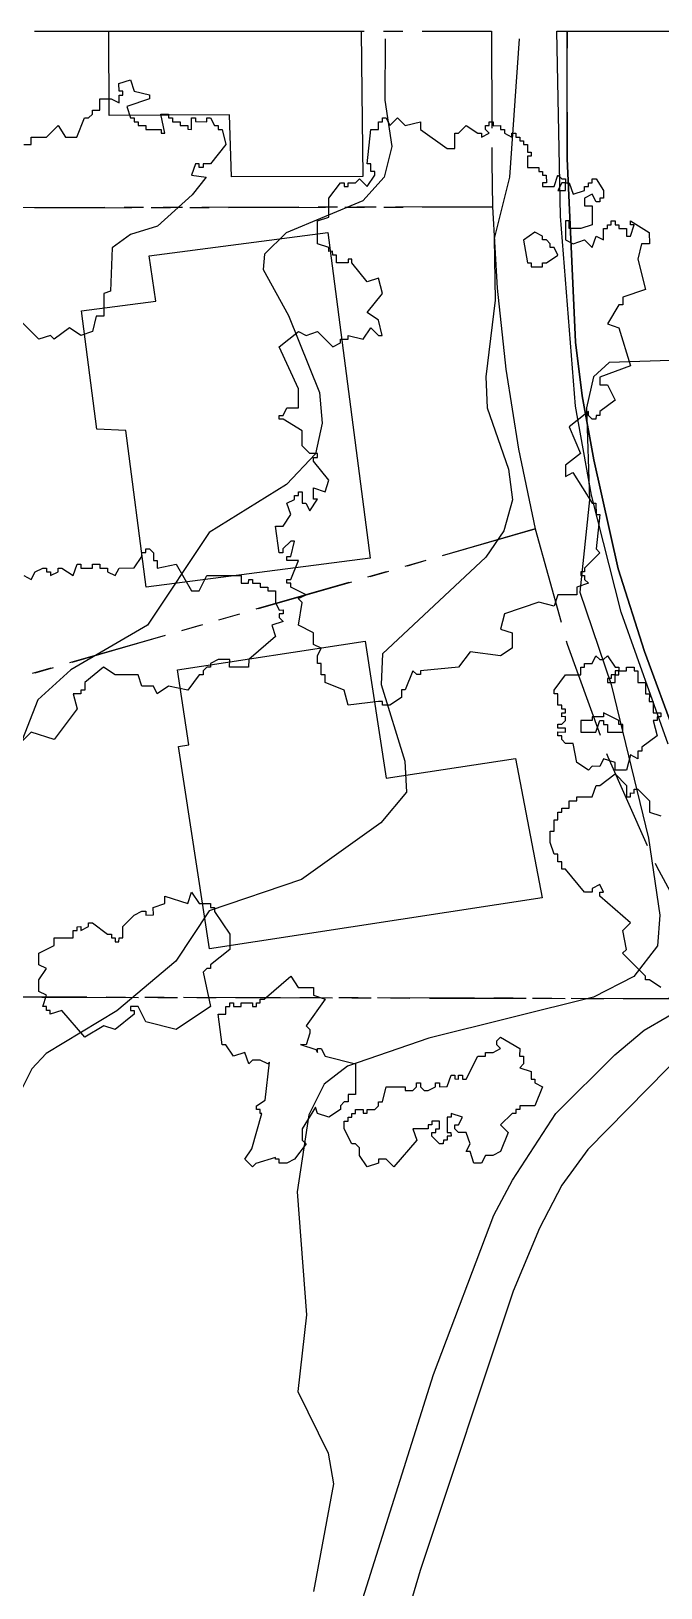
# Model space of a CAD drawing. Header units: metres. Extents: x -550 to 550, y -500 to 950.
# Drawn here: x -290.1 to -248.9, y 848 to 950 of the extents above; entities that cross this region are included whole.
import ezdxf

# ---------------------------------------------------------------- set-up
doc = ezdxf.new("R2010")
doc.units = ezdxf.units.M
doc.header["$LTSCALE"] = 2
doc.linetypes.add('PHANTOM', pattern=[6.35, 3.175, -0.635, 0.635, -0.635, 0.635, -0.635])
for name, color, linetype in [('SITE-BLDG-EXIST', 7, 'CONTINUOUS'), ('SITE-PATH', 84, 'CONTINUOUS'), ('SITE-PROPERTY', 7, 'PHANTOM'), ('SITE-ROAD-CURB', 7, 'CONTINUOUS'), ('SITE-ROAD-PAVED', 7, 'CONTINUOUS'), ('SITE-TREE-CANOPY', 94, 'CONTINUOUS'), ('TOPO-CONTOUR-MINOR', 9, 'CONTINUOUS')]:
    doc.layers.add(name, color=color, linetype=linetype)

msp = doc.modelspace()

# ---------------------------------------------------------------- linework, layer by layer
at = {"layer": 'SITE-BLDG-EXIST'}
for points in [[(-268.45, 945.99), (-268.38, 940.48), (-276.99, 940.45), (-277.11, 944.52), (-285, 944.48), (-285.02, 950), (-268.49, 950)], [(-286.81, 931.67), (-281.94, 932.3), (-282.37, 935.28), (-270.68, 936.8), (-267.9, 915.46), (-282.57, 913.55), (-283.91, 923.83), (-285.8, 923.91)], [(-280.46, 903.11), (-279.77, 903.22), (-280.53, 908.13), (-268.23, 910.02), (-266.85, 901.03), (-258.37, 902.33), (-256.62, 893.19), (-278.42, 889.84)]]:
    msp.add_lwpolyline(points, close=True, dxfattribs=at)
at = {"layer": 'SITE-PATH'}
msp.add_lwpolyline([(-268.5, 846.85), (-263.74, 861.94), (-259.8, 872.39), (-258.57, 874.68), (-255.73, 879.06), (-251.87, 882.89), (-249.94, 884.52), (-245.42, 887.14), (-244.23, 888.22), (-241.8, 889.84), (-240.1, 886.91), (-243.19, 885.72), (-247.12, 883.31), (-253.64, 876.69), (-255.35, 874.35), (-256.81, 871.55), (-258.53, 867.41), (-264.63, 849.1), (-266.02, 844.35)], dxfattribs=at)
at = {"layer": 'SITE-PROPERTY'}
for points in [[(-467.22, 887.09), (-245.45, 886.58), (-245.56, 786.15), (-550, 786.96), (-550, 950), (-441.05, 950)], [(-259.92, 941.41), (-259.88, 938.48), (-302.57, 938.4), (-302.59, 950), (-259.94, 950)], [(-299.62, 905.13), (-302.54, 923.17), (-302.57, 938.4), (-259.88, 938.48), (-259.57, 933.16), (-259.01, 927.85), (-258.18, 922.59), (-257.08, 917.37)], [(-296.63, 886.7), (-299.62, 905.13), (-257.08, 917.37), (-254.99, 909.82), (-252.33, 902.43), (-249.14, 895.26), (-245.42, 888.34), (-248.37, 886.58)]]:
    msp.add_lwpolyline(points, close=True, dxfattribs=at)
at = {"layer": 'SITE-ROAD-CURB'}
msp.add_lwpolyline([(-248.37, 903.27), (-251.46, 911.92), (-253.39, 919.59), (-254.44, 925.41), (-255.43, 937.87), (-255.66, 950), (-255, 950), (-255.02, 947.74), (-254.98, 941.66), (-254.45, 929.61), (-254.01, 926.1), (-253.25, 921.89), (-251.65, 914.75), (-249.92, 909.33), (-247.85, 903.7)], dxfattribs=at)
at = {"layer": 'SITE-ROAD-PAVED'}
msp.add_lwpolyline([(-247.85, 903.7), (-249.92, 909.33), (-251.65, 914.75), (-253.25, 921.89), (-254.01, 926.1), (-254.45, 929.61), (-254.98, 941.66), (-255, 950), (-246.21, 950)], dxfattribs=at)
at = {"layer": 'SITE-TREE-CANOPY'}
for points in [[(-290.6, 942.56), (-290.1, 942.56), (-290.1, 943.06), (-289.1, 943.06), (-288.35, 943.81), (-287.85, 943.06), (-287.11, 943.06), (-286.61, 944.31), (-286.35, 944.31), (-286.1, 944.56), (-286.1, 944.81), (-285.6, 944.81), (-285.6, 945.56), (-284.86, 945.56), (-284.35, 945.31), (-284.35, 945.81), (-284.1, 945.81), (-284.1, 946.06), (-284.35, 946.06), (-284.36, 946.56), (-283.6, 946.81), (-283.35, 946.06), (-282.36, 945.82), (-282.36, 945.56), (-283.85, 945.06), (-283.6, 944.32), (-283.35, 944.32), (-283.35, 944.06), (-283.1, 944.06), (-283.1, 943.81), (-282.6, 943.81), (-282.6, 943.56), (-281.6, 943.56), (-281.6, 943.31), (-281.35, 943.31), (-281.61, 944.56), (-281.1, 944.56), (-281.1, 944.31), (-280.85, 944.31), (-280.85, 944.06), (-280.35, 944.06), (-280.35, 943.81), (-279.85, 943.81), (-279.85, 943.57), (-279.6, 943.56), (-279.6, 944.31), (-279.35, 944.31), (-279.35, 944.07), (-278.6, 944.06), (-278.6, 944.31), (-278.36, 944.31), (-278.1, 943.81), (-277.85, 943.81), (-277.85, 943.56), (-277.6, 943.56), (-277.35, 942.56), (-278.35, 941.31), (-278.85, 941.31), (-278.85, 941.06), (-279.1, 941.06), (-279.1, 941.31), (-279.35, 941.31), (-279.6, 940.56), (-278.65, 940.43), (-279.57, 939.27), (-281.83, 937.22), (-283.6, 936.67), (-284.8, 935.8), (-284.92, 932.95), (-285.35, 932.81), (-285.35, 931.31), (-285.85, 931.32), (-286.1, 930.31), (-286.85, 930.06), (-287.6, 930.56), (-288.61, 929.81), (-288.85, 930.06), (-289.6, 929.81), (-291.36, 931.56)], [(-290.6, 914.31), (-290.1, 914.06), (-289.85, 914.56), (-289.35, 914.81), (-289.1, 914.81), (-289.1, 914.56), (-288.85, 914.56), (-288.85, 914.31), (-288.35, 914.56), (-288.35, 914.81), (-288.1, 914.81), (-287.36, 914.31), (-287.1, 915.07), (-286.85, 915.06), (-286.85, 914.81), (-286.6, 914.81), (-286.1, 914.81), (-286.1, 915.06), (-285.6, 915.06), (-285.6, 914.81), (-285.1, 914.81), (-285.1, 914.56), (-284.6, 914.31), (-284.35, 914.81), (-283.35, 914.82), (-282.85, 915.56), (-282.85, 915.82), (-282.6, 915.82), (-282.6, 916.06), (-282.35, 916.06), (-282.1, 915.81), (-282.1, 915.31), (-281.85, 915.31), (-281.85, 914.81), (-280.6, 915.06), (-279.61, 913.31), (-279.1, 913.31), (-278.6, 914.31), (-276.35, 914.31), (-276.35, 913.82), (-275.86, 913.82), (-275.85, 914.06), (-275.6, 914.06), (-275.6, 913.81), (-275.1, 913.81), (-275.1, 913.56), (-274.61, 913.56), (-274.6, 913.31), (-274.1, 913.31), (-274.1, 912.56), (-273.85, 912.05), (-273.6, 912.07), (-273.6, 911.81), (-273.85, 911.81), (-273.85, 911.57), (-273.6, 911.31), (-274.35, 911.07), (-274.1, 910.31), (-275.85, 908.81), (-275.86, 908.31), (-277.11, 908.31), (-277.1, 908.81), (-277.85, 908.81), (-278.35, 908.56), (-278.36, 908.31), (-278.6, 908.31), (-278.85, 908.06), (-278.85, 907.81), (-279.1, 907.81), (-279.85, 906.81), (-281.1, 907.06), (-281.85, 906.56), (-282.1, 907.06), (-282.85, 907.06), (-283.1, 907.81), (-284.6, 907.81), (-285.36, 908.31), (-286.6, 907.31), (-286.6, 906.81), (-286.85, 906.81), (-286.85, 906.56), (-287.35, 906.56), (-287.1, 905.57), (-288.6, 903.57), (-290.1, 904.06), (-290.85, 903.31)], [(-248.85, 887.31), (-249.6, 887.81), (-249.86, 887.81), (-249.85, 888.06), (-251.36, 889.57), (-251.1, 889.81), (-251.35, 891.06), (-250.85, 891.56), (-252.85, 893.3), (-252.85, 893.56), (-252.6, 893.56), (-252.85, 894.06), (-253.35, 893.81), (-253.35, 893.56), (-253.85, 893.56), (-255.1, 895.07), (-255.35, 895.07), (-255.35, 895.56), (-255.6, 895.56), (-255.6, 896.06), (-255.85, 896.06), (-256.1, 896.81), (-256.1, 897.56), (-255.85, 897.56), (-255.85, 898.31), (-255.61, 898.31), (-255.6, 898.81), (-255.35, 898.81), (-255.35, 899.06), (-254.85, 899.06), (-254.85, 899.56), (-254.35, 899.56), (-254.35, 899.81), (-253.35, 899.81), (-253.1, 900.56), (-252.85, 900.56), (-251.85, 901.31), (-251.1, 900.56), (-251.1, 899.81), (-250.85, 899.81), (-250.85, 900.07), (-250.6, 900.06), (-250.6, 900.31), (-250.35, 900.31), (-249.6, 899.56), (-249.6, 898.81), (-248.85, 898.56)]]:
    msp.add_lwpolyline(points, dxfattribs=at)
for points in [[(-254.85, 940.06), (-254.6, 939.31), (-253.85, 939.56), (-253.85, 939.81), (-253.6, 939.81), (-253.6, 940.06), (-253.35, 940.06), (-253.35, 940.31), (-253.1, 940.31), (-252.6, 939.56), (-252.6, 939.06), (-252.85, 939.06), (-252.85, 938.81), (-253.1, 938.81), (-253.35, 939.31), (-253.85, 939.06), (-253.85, 938.56), (-253.35, 938.56), (-253.35, 937.31), (-254.1, 937.06), (-254.85, 937.06), (-254.85, 937.56), (-255.1, 937.56), (-255.1, 936.31), (-254.6, 936.06), (-253.85, 936.31), (-253.35, 935.81), (-253.1, 936.57), (-252.6, 936.31), (-252.6, 937.07), (-252.35, 937.06), (-252.35, 937.31), (-252.1, 937.31), (-252.1, 937.57), (-251.85, 937.56), (-251.85, 937.31), (-251.6, 937.31), (-251.6, 937.06), (-251.1, 937.06), (-251.1, 936.56), (-250.85, 936.56), (-250.6, 937.31), (-250.85, 937.31), (-250.85, 937.56), (-249.61, 936.81), (-249.6, 936.06), (-250.11, 936.06), (-250.35, 935.06), (-249.85, 933.06), (-251.35, 932.56), (-251.35, 932.06), (-251.6, 932.06), (-252.35, 930.81), (-251.6, 930.56), (-250.85, 928.06), (-252.86, 927.31), (-252.85, 926.81), (-252.35, 926.81), (-251.85, 925.81), (-252.85, 925.06), (-252.85, 924.81), (-253.1, 924.81), (-253.11, 924.56), (-253.35, 924.56), (-253.6, 924.81), (-253.6, 925.06), (-254.85, 924.06), (-254.11, 922.31), (-255.1, 921.56), (-255.1, 920.81), (-254.61, 921.06), (-253.35, 919.06), (-253.11, 919.06), (-253.1, 918.31), (-252.85, 918.31), (-253.1, 916.06), (-252.85, 915.81), (-253.86, 914.81), (-253.85, 914.56), (-254.1, 914.56), (-254.1, 914.31), (-253.85, 914.31), (-253.85, 914.06), (-253.6, 913.81), (-254.35, 913.56), (-254.35, 913.06), (-255.6, 913.06), (-255.85, 912.31), (-256.85, 912.57), (-259.1, 911.81), (-259.35, 910.81), (-258.6, 910.57), (-258.6, 909.56), (-259.35, 909.06), (-261.35, 909.31), (-262.1, 908.31), (-264.6, 908.06), (-264.6, 907.82), (-264.85, 907.82), (-265.1, 908.06), (-265.6, 906.82), (-265.85, 906.82), (-265.85, 906.32), (-266.6, 905.82), (-267.1, 905.81), (-267.1, 906.06), (-267.36, 906.06), (-269.35, 905.81), (-269.6, 906.81), (-270.85, 907.31), (-270.85, 907.81), (-271.1, 907.81), (-271.1, 908.56), (-271.35, 908.56), (-271.35, 909.06), (-271.1, 909.56), (-271.61, 909.8), (-271.6, 910.56), (-272.6, 911.06), (-272.35, 912.56), (-272.61, 912.81), (-272.1, 913.06), (-273.1, 913.56), (-273.1, 913.81), (-273.36, 913.81), (-273.36, 914.06), (-273.1, 914.06), (-272.6, 915.31), (-273.35, 915.31), (-273.35, 915.56), (-273.1, 915.56), (-272.85, 916.56), (-273.1, 916.56), (-273.61, 916.06), (-273.61, 915.81), (-273.85, 915.81), (-274.1, 917.56), (-273.6, 917.56), (-273.1, 918.31), (-273.36, 919.06), (-272.85, 919.31), (-272.85, 919.56), (-272.6, 919.56), (-272.6, 919.81), (-272.35, 919.81), (-272.35, 919.06), (-272.11, 919.06), (-271.85, 918.56), (-271.35, 919.32), (-271.6, 919.32), (-271.61, 920.06), (-270.85, 919.81), (-270.6, 920.56), (-271.6, 921.81), (-271.6, 922.06), (-271.35, 922.06), (-271.35, 922.31), (-271.86, 922.31), (-272.35, 922.81), (-272.35, 923.81), (-273.6, 924.56), (-273.85, 924.56), (-273.85, 924.81), (-273.6, 924.81), (-273.35, 925.31), (-272.6, 925.31), (-272.6, 926.56), (-273.85, 929.31), (-272.6, 930.31), (-272.1, 930.06), (-271.35, 930.31), (-270.35, 929.31), (-269.85, 929.56), (-269.85, 929.81), (-269.35, 929.81), (-269.35, 930.06), (-268.36, 929.81), (-267.85, 930.56), (-267.35, 930.06), (-267.11, 930.05), (-267.35, 931.06), (-268.1, 931.56), (-267.1, 932.81), (-267.35, 933.81), (-268.1, 933.56), (-269.1, 934.81), (-269.1, 935.06), (-269.35, 935.06), (-269.35, 934.81), (-270.1, 934.81), (-270.1, 935.31), (-270.35, 935.31), (-270.36, 935.57), (-270.6, 935.55), (-270.6, 935.81), (-271.35, 936.06), (-271.35, 937.56), (-270.61, 937.81), (-270.6, 939.06), (-269.85, 940.06), (-269.61, 940.06), (-269.61, 939.81), (-269.35, 939.81), (-269.35, 940.06), (-268.85, 940.06), (-268.6, 940.31), (-268.1, 939.81), (-267.6, 940.56), (-267.6, 940.81), (-267.85, 940.81), (-267.86, 941.31), (-268.1, 941.31), (-267.85, 943.56), (-267.35, 943.56), (-267.35, 944.06), (-267.1, 944.06), (-267.1, 944.32), (-266.85, 944.32), (-266.6, 943.81), (-266.1, 944.31), (-265.6, 943.81), (-264.6, 944.06), (-264.6, 943.56), (-262.85, 942.31), (-262.35, 942.31), (-262.35, 943.31), (-262.1, 943.31), (-261.6, 943.81), (-260.85, 943.31), (-260.6, 943.31), (-260.6, 943.06), (-260.1, 943.32), (-260.35, 943.56), (-260.35, 943.81), (-260.1, 943.81), (-260.1, 944.06), (-259.85, 944.06), (-259.85, 943.8), (-259.35, 943.82), (-259.35, 943.56), (-259.1, 943.56), (-259.1, 943.31), (-258.61, 943.06), (-258.61, 943.31), (-258.35, 943.31), (-258.35, 943.06), (-258.1, 943.06), (-258.1, 942.81), (-257.85, 942.81), (-257.85, 942.56), (-257.6, 942.56), (-257.6, 942.06), (-257.35, 942.06), (-257.35, 941.81), (-257.6, 941.81), (-257.6, 941.07), (-256.85, 941.06), (-256.85, 940.81), (-256.6, 940.81), (-256.6, 940.56), (-256.36, 940.56), (-256.35, 940.06), (-256.6, 940.06), (-256.6, 939.81), (-255.85, 939.81), (-255.6, 940.56), (-255.35, 940.31), (-255.11, 940.31), (-255.1, 940.06)], [(-255.35, 940.06), (-255.61, 939.56), (-255.1, 939.56), (-255.1, 940.06)], [(-257.6, 934.81), (-257.35, 934.81), (-257.35, 934.56), (-256.6, 934.56), (-256.6, 934.81), (-256.35, 934.81), (-255.6, 935.31), (-255.85, 935.81), (-256.1, 935.81), (-256.1, 936.06), (-256.35, 936.31), (-256.6, 936.31), (-256.6, 936.56), (-257.1, 936.82), (-257.85, 936.3)], [(-251.35, 908.06), (-251.11, 908.06), (-251.11, 908.31), (-250.6, 908.31), (-250.6, 908.06), (-250.35, 908.06), (-250.36, 907.31), (-249.85, 907.31), (-249.85, 906.56), (-249.6, 906.56), (-249.61, 906.06), (-249.35, 906.06), (-249.35, 905.31), (-248.86, 905.31), (-248.86, 905.06), (-249.1, 905.06), (-249.1, 904.81), (-249.35, 904.81), (-249.1, 903.81), (-250.1, 903.06), (-250.1, 902.81), (-250.35, 902.81), (-250.35, 902.31), (-250.85, 902.56), (-251.1, 901.56), (-251.85, 901.56), (-251.85, 902.06), (-252.6, 902.31), (-252.86, 901.81), (-253.35, 901.82), (-253.6, 901.56), (-254.35, 902.06), (-254.6, 903.31), (-255.1, 903.31), (-255.35, 903.56), (-255.35, 903.81), (-255.6, 903.81), (-255.6, 904.07), (-255.1, 904.06), (-255.11, 904.31), (-255.6, 904.31), (-255.6, 904.57), (-255.35, 904.57), (-255.11, 904.81), (-255.1, 905.07), (-255.35, 905.05), (-255.35, 905.31), (-255.1, 905.31), (-255.1, 905.56), (-255.35, 905.56), (-255.35, 905.81), (-255.6, 905.81), (-255.6, 906.56), (-255.85, 906.56), (-255.85, 906.81), (-255.1, 907.81), (-254.1, 907.81), (-254.1, 908.31), (-253.85, 908.31), (-253.85, 908.56), (-253.35, 908.56), (-253.11, 909.06), (-252.85, 908.81), (-252.6, 908.81), (-252.35, 909.06), (-251.85, 908.31), (-251.6, 908.31), (-251.6, 908.06)], [(-252.1, 907.81), (-252.1, 907.56), (-252.35, 907.56), (-252.35, 907.31), (-251.85, 907.31), (-251.85, 907.81)], [(-251.6, 907.81), (-251.6, 908.06), (-251.85, 908.06), (-251.85, 907.81)], [(-253.35, 904.81), (-254.1, 904.81), (-254.1, 904.06), (-253.11, 904.06), (-252.85, 904.81), (-252.61, 904.81), (-252.61, 904.56), (-252.35, 904.56), (-252.35, 904.06), (-251.35, 904.06), (-251.35, 904.56), (-251.6, 904.56), (-251.6, 904.81), (-252.6, 905.31), (-252.61, 905.06), (-253.35, 905.06)], [(-279.1, 892.81), (-278.36, 892.81), (-278.36, 892.56), (-278.1, 892.56), (-278.1, 892.3), (-277.1, 890.81), (-277.1, 889.81), (-278.35, 888.81), (-278.35, 888.56), (-278.6, 888.56), (-278.85, 888.31), (-278.35, 886.06), (-280.6, 884.56), (-282.6, 885.06), (-283.1, 886.06), (-283.6, 886.06), (-283.6, 885.81), (-283.35, 885.8), (-283.35, 885.56), (-284.6, 884.56), (-285.35, 884.81), (-286.6, 884.06), (-288.1, 885.81), (-288.86, 885.56), (-288.86, 885.81), (-289.1, 885.81), (-289.1, 886.06), (-289.35, 886.06), (-289.1, 886.81), (-289.6, 887.06), (-289.6, 887.82), (-289.1, 888.56), (-289.6, 888.81), (-289.6, 889.56), (-288.6, 890.06), (-288.6, 890.56), (-287.35, 890.56), (-287.35, 891.06), (-287.1, 891.06), (-287.1, 891.3), (-286.85, 891.32), (-286.85, 891.06), (-286.35, 891.32), (-286.35, 891.56), (-286.1, 891.56), (-285.1, 890.81), (-284.85, 890.81), (-284.85, 890.56), (-284.6, 890.56), (-284.6, 890.31), (-284.36, 890.31), (-284.35, 890.56), (-284.1, 890.56), (-284.1, 891.31), (-283.36, 892.06), (-282.85, 892.31), (-282.6, 892.31), (-282.6, 892.06), (-282.1, 892.07), (-282.11, 892.56), (-281.35, 892.81), (-281.35, 893.31), (-279.85, 892.81), (-279.6, 893.56)], [(-274.99, 879.06), (-275.1, 879.06), (-275.1, 879.31), (-275.35, 879.31), (-275.35, 879.56), (-274.77, 879.94), (-274.49, 882.42), (-274.6, 882.31), (-275.1, 882.56), (-275.6, 882.56), (-275.85, 882.31), (-276.1, 883.06), (-276.85, 882.81), (-277.35, 883.56), (-277.6, 883.56), (-277.85, 885.56), (-277.35, 885.56), (-277.35, 886.06), (-277.1, 886.06), (-277.1, 886.31), (-276.85, 886.31), (-276.86, 886.06), (-276.35, 886.06), (-276.35, 886.31), (-275.6, 886.31), (-275.61, 886.06), (-275.35, 886.06), (-275.35, 886.31), (-275.1, 886.31), (-275.1, 886.56), (-274.85, 886.56), (-273.1, 888.06), (-272.61, 887.31), (-271.6, 887.31), (-271.6, 886.81), (-270.85, 886.56), (-272.1, 884.81), (-271.85, 884.57), (-271.85, 884.31), (-272.1, 883.56), (-272.47, 883.57), (-271.46, 883.24), (-271.35, 883.06), (-271.35, 883.31), (-271.1, 883.31), (-270.85, 882.81), (-268.86, 882.31), (-268.85, 880.31), (-269.35, 880.31), (-269.35, 879.81), (-269.6, 879.81), (-269.85, 879.56), (-269.85, 879.31), (-270.6, 878.81), (-271.35, 879.06), (-271.49, 879.47), (-272.35, 878.06), (-272.35, 877.31), (-272.1, 877.06), (-272.85, 876.06), (-273.35, 875.81), (-273.85, 875.81), (-273.85, 876.06), (-274.1, 876.06), (-274.1, 876.18), (-275.38, 875.78), (-275.61, 875.56), (-276.1, 876.06), (-275.65, 876.74)], [(-258.11, 882.81), (-257.85, 882.81), (-257.85, 882.31), (-258.1, 882.05), (-257.36, 881.81), (-257.35, 881.31), (-257.1, 881.31), (-257.1, 881.06), (-256.61, 880.81), (-257.11, 879.56), (-258.1, 879.56), (-258.1, 879.31), (-258.36, 879.31), (-258.35, 879.06), (-258.6, 879.06), (-259.35, 878.31), (-258.85, 877.81), (-259.35, 876.56), (-259.86, 876.31), (-260.35, 876.31), (-260.6, 875.81), (-261.1, 875.81), (-261.35, 876.56), (-261.6, 876.56), (-261.35, 877.06), (-261.6, 877.81), (-262.1, 877.81), (-262.35, 878.06), (-262.35, 878.31), (-262.1, 878.31), (-261.85, 878.81), (-262.6, 879.06), (-262.6, 878.81), (-262.85, 878.81), (-262.85, 877.81), (-262.61, 877.81), (-262.6, 877.56), (-262.85, 877.56), (-262.85, 877.31), (-263.1, 877.31), (-263.11, 877.06), (-263.35, 877.06), (-263.85, 877.56), (-263.86, 877.81), (-263.6, 877.81), (-263.6, 878.06), (-263.35, 878.06), (-263.35, 878.56), (-263.85, 878.56), (-263.85, 878.31), (-264.1, 878.31), (-264.1, 878.06), (-265.11, 878.06), (-264.85, 877.31), (-266.35, 875.56), (-266.85, 876.06), (-267.35, 876.06), (-267.36, 875.8), (-268.1, 875.56), (-268.6, 876.31), (-268.6, 876.81), (-268.85, 877.06), (-269.1, 877.06), (-269.6, 878.05), (-269.61, 878.56), (-269.35, 878.56), (-269.35, 878.81), (-269.1, 878.81), (-269.1, 879.06), (-268.85, 879.05), (-268.85, 879.31), (-268.35, 879.31), (-268.35, 879.07), (-268.1, 879.07), (-268.1, 879.31), (-267.6, 879.31), (-267.35, 879.56), (-267.35, 879.81), (-267.1, 879.81), (-266.85, 880.81), (-265.6, 880.81), (-265.6, 880.56), (-265.1, 880.56), (-264.86, 880.81), (-264.86, 881.06), (-264.6, 881.06), (-264.6, 880.81), (-264.35, 880.56), (-264.1, 880.56), (-263.61, 880.81), (-263.61, 881.06), (-263.35, 881.06), (-263.35, 880.81), (-262.85, 880.82), (-262.6, 881.56), (-262.35, 881.56), (-262.36, 881.32), (-262.1, 881.31), (-262.1, 881.56), (-261.85, 881.56), (-261.85, 881.31), (-261.6, 881.31), (-260.85, 882.81), (-260.35, 882.81), (-260.35, 883.06), (-259.85, 883.06), (-259.35, 883.31), (-259.6, 883.56), (-259.6, 883.81), (-259.35, 884.06), (-258.1, 883.31)]]:
    msp.add_lwpolyline(points, close=True, dxfattribs=at)
at = {"layer": 'TOPO-CONTOUR-MINOR'}
for points in [[(-266.92, 949.5), (-266.93, 945.47), (-266.48, 942.44), (-266.97, 940.43), (-268.37, 938.87), (-273.41, 936.78), (-274.83, 935.39), (-274.91, 934.38), (-273.24, 931.36), (-271.21, 926.32), (-271.05, 924.31), (-271.49, 922.29), (-273.39, 920.28), (-278.45, 917.14), (-282.48, 911.07), (-287.52, 908.14), (-289.67, 906.17), (-292.45, 899.12)], [(-258.13, 949.5), (-258.77, 940.43), (-259.77, 936.4), (-259.7, 932.37), (-260.33, 927.33), (-260.23, 925.31), (-258.83, 921.28), (-258.58, 919.27), (-259.14, 917.25), (-260.31, 915.51), (-267.1, 909.19), (-267.17, 907.18), (-265.63, 902.14), (-265.52, 900.12), (-267.21, 898.11), (-272.4, 894.39), (-278.45, 892.34), (-280.63, 889.04), (-284.49, 885.79), (-289.12, 882.99), (-290.07, 881.99), (-291.06, 879.97)], [(-248.22, 928.42), (-252.25, 928.29), (-253.26, 927.35), (-253.73, 925.31), (-253.52, 919.27), (-254.17, 913.22), (-252.1, 907.18), (-249.67, 897.1), (-248.92, 892.06), (-249.07, 890.05), (-250.62, 888.03), (-253.26, 886.68), (-264.06, 884), (-269.38, 882.15), (-270.92, 880.98), (-271.91, 878.96), (-272.68, 873.93), (-272.08, 865.86), (-272.63, 860.83), (-270.66, 856.8), (-270.29, 854.78), (-271.61, 847.73)]]:
    msp.add_lwpolyline(points, dxfattribs=at)

doc.saveas('drawing.dxf')
